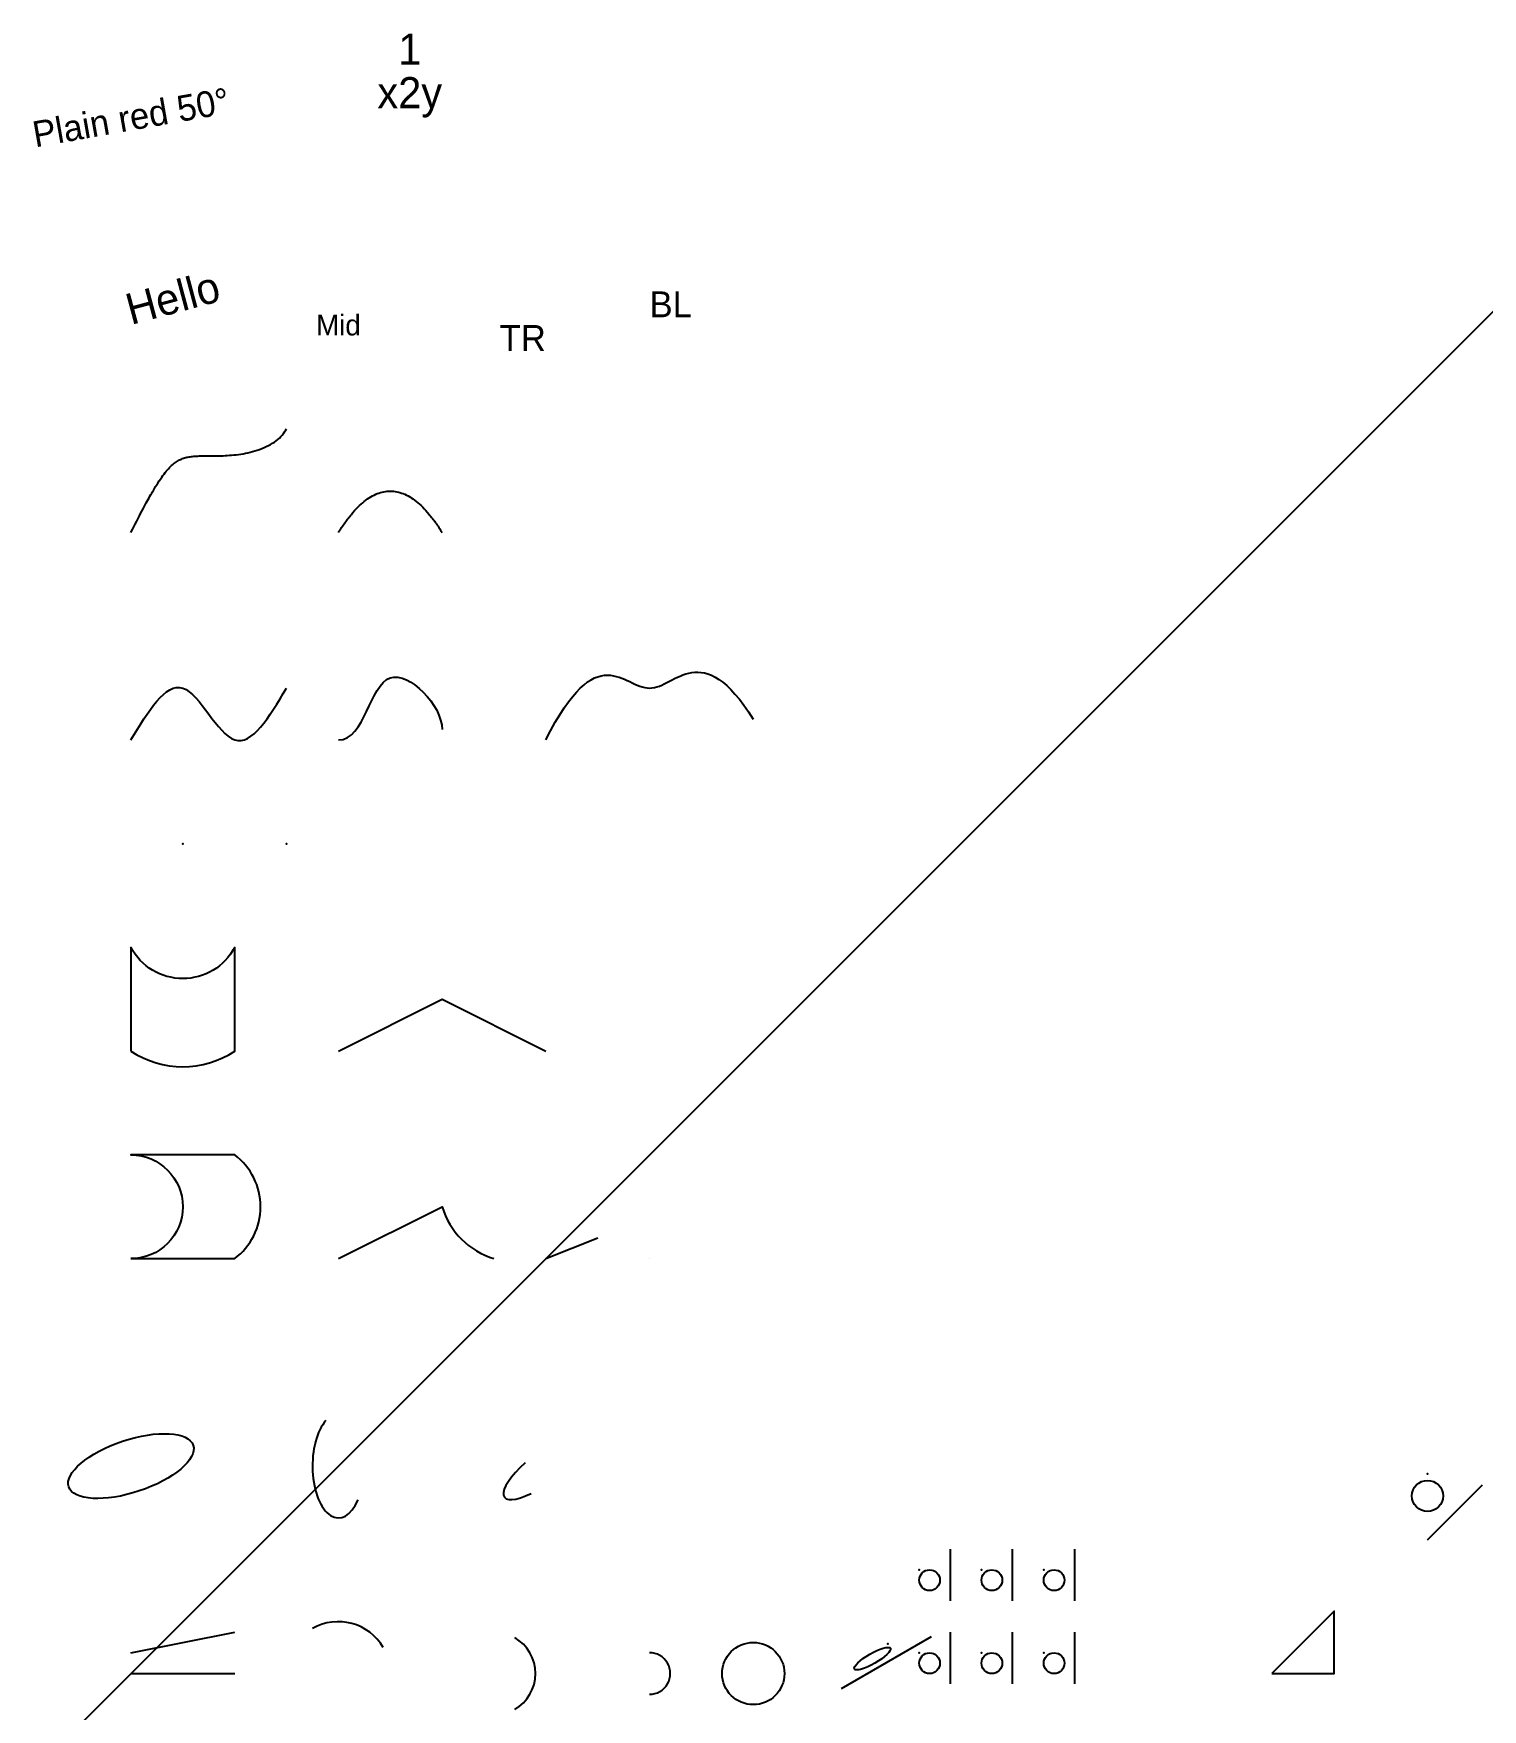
# Model space of a CAD drawing. Header units: metres. Extents: x -9 to 130, y -3 to 158.
import ezdxf
from ezdxf.enums import TextEntityAlignment as Align

# ---------------------------------------------------------------- set-up
doc = ezdxf.new("R2010")
doc.units = ezdxf.units.M

# ---------------------------------------------------------------- blocks, each defined once
blk = doc.blocks.new('BLK', base_point=(1, 1))
blk.add_line((0, 0), (5, 0))
blk.add_circle((2, 2), 1)
blk.add_point((3, 3))
blk = doc.blocks.new('INNER')
blk.add_lwpolyline([(0, 0), (4, 0), (4, 4)], close=True)
at = {"rotation": 45}
blk.add_blockref('BLK', (10, 10), dxfattribs=at)

msp = doc.modelspace()

# ---------------------------------------------------------------- linework, layer by layer
for p, q in [((5, 5, 1), (5, 5, 1)), ((0, 2, 1), (10, 4, 1)), ((0, 0), (10, 0))]:
    msp.add_line(p, q)
msp.add_xline((0, 0), (0.707107, 0.707107))
msp.add_lwpolyline([(0, 60, 0.3), (10, 60), (10, 70, -0.6), (0, 70)], format="xyb", close=True)
for points in [[(20, 60), (30, 65), (40, 60)], [(40, 40), (45, 42)], [(50, 40), (50, 40)], [(60, 40)]]:
    msp.add_lwpolyline(points)
at = {"elevation": 2}
msp.add_lwpolyline([(0, 40), (10, 40, 0.5), (10, 50), (0, 50, -1)], format="xyb", close=True, dxfattribs=at)
msp.add_lwpolyline([(20, 40), (30, 45, 0.25), (35, 40)], format="xyb")
msp.add_circle((60, 0, 2), 3)
for centre, radius, start, end in [((20, 0), 5, 30, 120), ((35, 0), 4, 300, 60), ((50, 0), 2, -90, 450.5)]:
    msp.add_arc(centre, radius, start, end)
for centre, major_axis, ratio, start_param, end_param in [((20, 20), (0, 5), 0.5, 0.5, 4), ((40, 20, 1), (-4, -3), 0.3, 5, 1)]:
    msp.add_ellipse(centre, major_axis=major_axis, ratio=ratio, start_param=start_param, end_param=end_param)
msp.add_ellipse((0, 20), major_axis=(6, 2), ratio=0.4)
msp.add_rational_spline([(0, 110), (5, 120), (10, 110), (15, 120)], [1, 2, 0.5, 1], degree=3)
for points, degree in [([(20, 110), (25, 118), (30, 110)], 2), ([(40, 90), (45, 100), (50, 90), (55, 100), (60, 92)], 3)]:
    msp.add_open_spline(points, degree=degree)
msp.add_spline([(0, 90), (5, 95), (10, 90), (15, 95)], degree=3)
at = {"start_tangent": (1, 0), "end_tangent": (0, -1)}
msp.add_spline([(20, 90), (25, 96), (30, 91)], degree=3, dxfattribs=at)
for p in [(5, 80, 3), (15, 80)]:
    msp.add_point(p)

# ---------------------------------------------------------------- block references
at = {"xscale": 1.5, "yscale": 1.5}
msp.add_blockref('INNER', (110, 0), dxfattribs=at)
at = {"rotation": 90, "row_count": 3, "column_count": 2, "row_spacing": 6, "column_spacing": 8}
msp.add_blockref('blk', (90, 0), dxfattribs=at)
at = {"xscale": 2, "yscale": 0.5, "rotation": 30}
msp.add_blockref('BLK', (70, 0), dxfattribs=at)

# ---------------------------------------------------------------- texts
msp.add_text('Hello', height=3, rotation=15).set_placement((0, 130))
msp.add_text('BL', height=2.5).set_placement((50, 130), align=Align.BOTTOM_LEFT)
msp.add_text('Mid', height=2).set_placement((20, 130), align=Align.MIDDLE_CENTER)
msp.add_text('TR', height=2.5).set_placement((40, 130), align=Align.TOP_RIGHT)
at = {"insert": (30, 150), "char_height": 3, "attachment_point": 9}
msp.add_mtext('x\\S1^2;y', dxfattribs=at)
at = {"insert": (0, 150), "char_height": 2.5, "attachment_point": 5, "rotation": 10}
msp.add_mtext('Plain {\\C1;red} 50%%d', dxfattribs=at)

doc.saveas('drawing.dxf')
